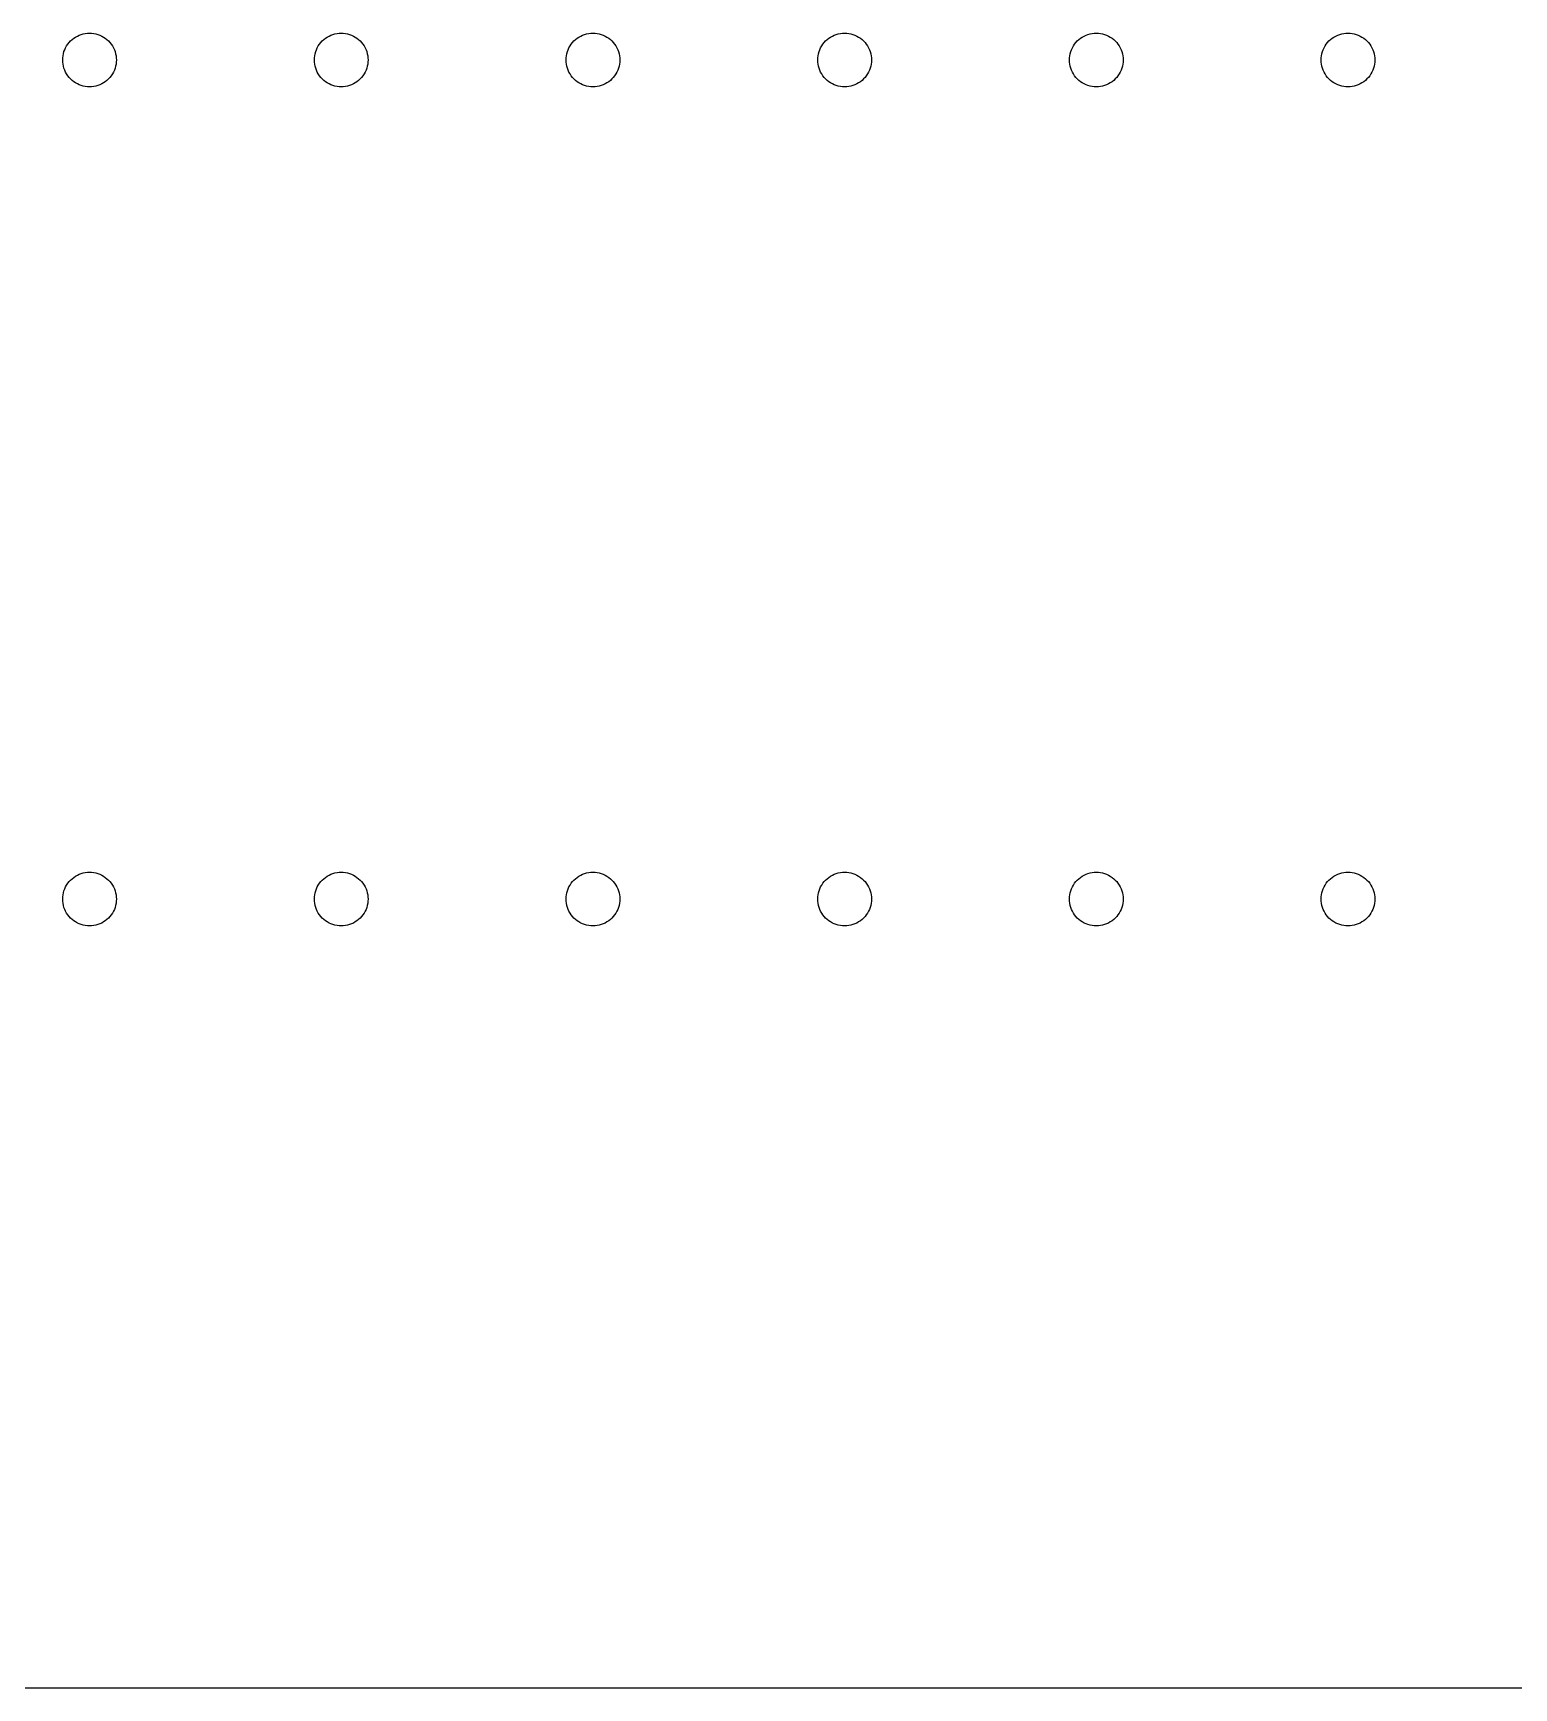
# Model space of a CAD drawing. Extents: x -2 to 337, y 54 to 261.
# Drawn here: x 85.8 to 174.1, y 54.4 to 153 of the extents above; entities that cross this region are included whole.
import ezdxf

# ---------------------------------------------------------------- set-up
doc = ezdxf.new("R2010")
doc.units = 0
doc.layers.get('0').update_dxf_attribs({"linetype": 'CONTINUOUS'})

msp = doc.modelspace()

# ---------------------------------------------------------------- linework, layer by layer
at = {"color": 7}
for p, q in [((88.373991, 152.800834), (88.483592, 152.862234)), ((88.483592, 152.862234), (88.597692, 152.914835)), ((88.597692, 152.914835), (88.715593, 152.958333)), ((88.715593, 152.958333), (88.836492, 152.992434)), ((88.836492, 152.992434), (88.959693, 153.016931)), ((88.959693, 153.016931), (89.084491, 153.03172)), ((89.084491, 153.03172), (89.209993, 153.03663)), ((89.209993, 153.03663), (89.335491, 153.03172)), ((89.335491, 153.03172), (89.460293, 153.016931)), ((89.460293, 153.016931), (89.583491, 152.992434)), ((89.583491, 152.992434), (89.704393, 152.958333)), ((89.704393, 152.958333), (89.822291, 152.914835)), ((89.822291, 152.914835), (89.936393, 152.862234)), ((89.936393, 152.862234), (90.045992, 152.800834)), ((103.373992, 152.800834), (103.483591, 152.862234)), ((103.483591, 152.862234), (103.59769, 152.914835)), ((103.59769, 152.914835), (103.715591, 152.958333)), ((103.715591, 152.958333), (103.83649, 152.992434)), ((103.83649, 152.992434), (103.959691, 153.016931)), ((103.959691, 153.016931), (104.08449, 153.03172)), ((104.08449, 153.03172), (104.209991, 153.03663)), ((104.209991, 153.03663), (104.33549, 153.03172)), ((104.33549, 153.03172), (104.460291, 153.016931)), ((104.460291, 153.016931), (104.58349, 152.992434)), ((104.58349, 152.992434), (104.704391, 152.958333)), ((104.704391, 152.958333), (104.822292, 152.914835)), ((104.822292, 152.914835), (104.936392, 152.862234)), ((104.936392, 152.862234), (105.04599, 152.800834)), ((118.373991, 152.800834), (118.48399, 152.862234)), ((118.48399, 152.862234), (118.59799, 152.914835)), ((118.59799, 152.914835), (118.71599, 152.958333)), ((118.71599, 152.958333), (118.835991, 152.992434)), ((118.835991, 152.992434), (118.959991, 153.016931)), ((118.959991, 153.016931), (119.083991, 153.03172)), ((119.083991, 153.03172), (119.209989, 153.03663)), ((119.209989, 153.03663), (119.33599, 153.03172)), ((119.33599, 153.03172), (119.45999, 153.016931)), ((119.45999, 153.016931), (119.58399, 152.992434)), ((119.58399, 152.992434), (119.703991, 152.958333)), ((119.703991, 152.958333), (119.821991, 152.914835)), ((119.821991, 152.914835), (119.935989, 152.862234)), ((119.935989, 152.862234), (120.045991, 152.800834)), ((133.373989, 152.800834), (133.483988, 152.862234)), ((133.483988, 152.862234), (133.597989, 152.914835)), ((133.597989, 152.914835), (133.715989, 152.958333)), ((133.715989, 152.958333), (133.835989, 152.992434)), ((133.835989, 152.992434), (133.959989, 153.016931)), ((133.959989, 153.016931), (134.083989, 153.03172)), ((134.083989, 153.03172), (134.209988, 153.03663)), ((134.209988, 153.03663), (134.335988, 153.03172)), ((134.335988, 153.03172), (134.459988, 153.016931)), ((134.459988, 153.016931), (134.583988, 152.992434)), ((134.583988, 152.992434), (134.703989, 152.958333)), ((134.703989, 152.958333), (134.821989, 152.914835)), ((134.821989, 152.914835), (134.93599, 152.862234)), ((134.93599, 152.862234), (135.045989, 152.800834)), ((148.373987, 152.800834), (148.483989, 152.862234)), ((148.483989, 152.862234), (148.597987, 152.914835)), ((148.597987, 152.914835), (148.715987, 152.958333)), ((148.715987, 152.958333), (148.835988, 152.992434)), ((148.835988, 152.992434), (148.959988, 153.016931)), ((148.959988, 153.016931), (149.083988, 153.03172)), ((149.083988, 153.03172), (149.209989, 153.03663)), ((149.209989, 153.03663), (149.335987, 153.03172)), ((149.335987, 153.03172), (149.459987, 153.016931)), ((149.459987, 153.016931), (149.583987, 152.992434)), ((149.583987, 152.992434), (149.703988, 152.958333)), ((149.703988, 152.958333), (149.821987, 152.914835)), ((149.821987, 152.914835), (149.935988, 152.862234)), ((149.935988, 152.862234), (150.045987, 152.800834)), ((163.373985, 152.800834), (163.483987, 152.862234)), ((163.483987, 152.862234), (163.597988, 152.914835)), ((163.597988, 152.914835), (163.715988, 152.958333)), ((163.715988, 152.958333), (163.835986, 152.992434)), ((163.835986, 152.992434), (163.959986, 153.016931)), ((163.959986, 153.016931), (164.083986, 153.03172)), ((164.083986, 153.03172), (164.209987, 153.03663)), ((164.209987, 153.03663), (164.335988, 153.03172)), ((164.335988, 153.03172), (164.459988, 153.016931)), ((164.459988, 153.016931), (164.583988, 152.992434)), ((164.583988, 152.992434), (164.703986, 152.958333)), ((164.703986, 152.958333), (164.821986, 152.914835)), ((164.821986, 152.914835), (164.935987, 152.862234)), ((164.935987, 152.862234), (165.045985, 152.800834)), ((87.654192, 151.810135), (87.688293, 151.931033)), ((87.688293, 151.931033), (87.731792, 152.048934)), ((87.731792, 152.048934), (87.784392, 152.163034)), ((87.784392, 152.163034), (87.845793, 152.272635)), ((87.845793, 152.272635), (87.915592, 152.377035)), ((87.915592, 152.377035), (87.993293, 152.475733)), ((87.993293, 152.475733), (88.078592, 152.568034)), ((88.078592, 152.568034), (88.170893, 152.653234)), ((88.170893, 152.653234), (88.269493, 152.731035)), ((88.269493, 152.731035), (88.373991, 152.800834)), ((90.045992, 152.800834), (90.150391, 152.731035)), ((90.150391, 152.731035), (90.249093, 152.653234)), ((90.249093, 152.653234), (90.341391, 152.568034)), ((90.341391, 152.568034), (90.426591, 152.475733)), ((90.426591, 152.475733), (90.504391, 152.377035)), ((90.504391, 152.377035), (90.574193, 152.272635)), ((90.574193, 152.272635), (90.635593, 152.163034)), ((90.635593, 152.163034), (90.688191, 152.048934)), ((90.688191, 152.048934), (90.731693, 151.931033)), ((90.731693, 151.931033), (90.765791, 151.810135)), ((102.65419, 151.810135), (102.688291, 151.931033)), ((102.688291, 151.931033), (102.73179, 152.048934)), ((102.73179, 152.048934), (102.784391, 152.163034)), ((102.784391, 152.163034), (102.845791, 152.272635)), ((102.845791, 152.272635), (102.91559, 152.377035)), ((102.91559, 152.377035), (102.993292, 152.475733)), ((102.993292, 152.475733), (103.07859, 152.568034)), ((103.07859, 152.568034), (103.170891, 152.653234)), ((103.170891, 152.653234), (103.269491, 152.731035)), ((103.269491, 152.731035), (103.373992, 152.800834)), ((105.04599, 152.800834), (105.150392, 152.731035)), ((105.150392, 152.731035), (105.249091, 152.653234)), ((105.249091, 152.653234), (105.341392, 152.568034)), ((105.341392, 152.568034), (105.426592, 152.475733)), ((105.426592, 152.475733), (105.504392, 152.377035)), ((105.504392, 152.377035), (105.574191, 152.272635)), ((105.574191, 152.272635), (105.635592, 152.163034)), ((105.635592, 152.163034), (105.688192, 152.048934)), ((105.688192, 152.048934), (105.731691, 151.931033)), ((105.731691, 151.931033), (105.765792, 151.810135)), ((117.653991, 151.810135), (117.68799, 151.931033)), ((117.68799, 151.931033), (117.731989, 152.048934)), ((117.731989, 152.048934), (117.783991, 152.163034)), ((117.783991, 152.163034), (117.84599, 152.272635)), ((117.84599, 152.272635), (117.915989, 152.377035)), ((117.915989, 152.377035), (117.992991, 152.475733)), ((117.992991, 152.475733), (118.078989, 152.568034)), ((118.078989, 152.568034), (118.170991, 152.653234)), ((118.170991, 152.653234), (118.269989, 152.731035)), ((118.269989, 152.731035), (118.373991, 152.800834)), ((120.045991, 152.800834), (120.14999, 152.731035)), ((120.14999, 152.731035), (120.24899, 152.653234)), ((120.24899, 152.653234), (120.340989, 152.568034)), ((120.340989, 152.568034), (120.426991, 152.475733)), ((120.426991, 152.475733), (120.50399, 152.377035)), ((120.50399, 152.377035), (120.573989, 152.272635)), ((120.573989, 152.272635), (120.63599, 152.163034)), ((120.63599, 152.163034), (120.68799, 152.048934)), ((120.68799, 152.048934), (120.731991, 151.931033)), ((120.731991, 151.931033), (120.765991, 151.810135)), ((132.653989, 151.810135), (132.687989, 151.931033)), ((132.687989, 151.931033), (132.73199, 152.048934)), ((132.73199, 152.048934), (132.783989, 152.163034)), ((132.783989, 152.163034), (132.845988, 152.272635)), ((132.845988, 152.272635), (132.91599, 152.377035)), ((132.91599, 152.377035), (132.992989, 152.475733)), ((132.992989, 152.475733), (133.078988, 152.568034)), ((133.078988, 152.568034), (133.170989, 152.653234)), ((133.170989, 152.653234), (133.26999, 152.731035)), ((133.26999, 152.731035), (133.373989, 152.800834)), ((135.045989, 152.800834), (135.149988, 152.731035)), ((135.149988, 152.731035), (135.248989, 152.653234)), ((135.248989, 152.653234), (135.340987, 152.568034)), ((135.340987, 152.568034), (135.426989, 152.475733)), ((135.426989, 152.475733), (135.503988, 152.377035)), ((135.503988, 152.377035), (135.573987, 152.272635)), ((135.573987, 152.272635), (135.635989, 152.163034)), ((135.635989, 152.163034), (135.687988, 152.048934)), ((135.687988, 152.048934), (135.731989, 151.931033)), ((135.731989, 151.931033), (135.765989, 151.810135)), ((147.653987, 151.810135), (147.687987, 151.931033)), ((147.687987, 151.931033), (147.731988, 152.048934)), ((147.731988, 152.048934), (147.783987, 152.163034)), ((147.783987, 152.163034), (147.845989, 152.272635)), ((147.845989, 152.272635), (147.915988, 152.377035)), ((147.915988, 152.377035), (147.992987, 152.475733)), ((147.992987, 152.475733), (148.078989, 152.568034)), ((148.078989, 152.568034), (148.170987, 152.653234)), ((148.170987, 152.653234), (148.269988, 152.731035)), ((148.269988, 152.731035), (148.373987, 152.800834)), ((150.045987, 152.800834), (150.149989, 152.731035)), ((150.149989, 152.731035), (150.248987, 152.653234)), ((150.248987, 152.653234), (150.340989, 152.568034)), ((150.340989, 152.568034), (150.426987, 152.475733)), ((150.426987, 152.475733), (150.503989, 152.377035)), ((150.503989, 152.377035), (150.573988, 152.272635)), ((150.573988, 152.272635), (150.635987, 152.163034)), ((150.635987, 152.163034), (150.687986, 152.048934)), ((150.687986, 152.048934), (150.731988, 151.931033)), ((150.731988, 151.931033), (150.765987, 151.810135)), ((162.653986, 151.810135), (162.687988, 151.931033)), ((162.687988, 151.931033), (162.731986, 152.048934)), ((162.731986, 152.048934), (162.783986, 152.163034)), ((162.783986, 152.163034), (162.845987, 152.272635)), ((162.845987, 152.272635), (162.915987, 152.377035)), ((162.915987, 152.377035), (162.992985, 152.475733)), ((162.992985, 152.475733), (163.078987, 152.568034)), ((163.078987, 152.568034), (163.170986, 152.653234)), ((163.170986, 152.653234), (163.269986, 152.731035)), ((163.269986, 152.731035), (163.373985, 152.800834)), ((165.045985, 152.800834), (165.149987, 152.731035)), ((165.149987, 152.731035), (165.248988, 152.653234)), ((165.248988, 152.653234), (165.340987, 152.568034)), ((165.340987, 152.568034), (165.426985, 152.475733)), ((165.426985, 152.475733), (165.503987, 152.377035)), ((165.503987, 152.377035), (165.573987, 152.272635)), ((165.573987, 152.272635), (165.635985, 152.163034)), ((165.635985, 152.163034), (165.687987, 152.048934)), ((165.687987, 152.048934), (165.731986, 151.931033)), ((165.731986, 151.931033), (165.765985, 151.810135)), ((87.609996, 151.436634), (87.614907, 151.562135)), ((87.614907, 151.311135), (87.609996, 151.436634)), ((87.614907, 151.562135), (87.629695, 151.686934)), ((87.629695, 151.186334), (87.614907, 151.311135)), ((87.629695, 151.686934), (87.654192, 151.810135)), ((87.654192, 151.063135), (87.629695, 151.186334)), ((87.688293, 150.942234), (87.654192, 151.063135)), ((87.731792, 150.824336), (87.688293, 150.942234)), ((90.731693, 150.942234), (90.688191, 150.824336)), ((90.765791, 151.063135), (90.731693, 150.942234)), ((90.765791, 151.810135), (90.790288, 151.686934)), ((90.790288, 151.186334), (90.765791, 151.063135)), ((90.790288, 151.686934), (90.805076, 151.562135)), ((90.805076, 151.311135), (90.790288, 151.186334)), ((90.805076, 151.562135), (90.809987, 151.436634)), ((90.809987, 151.436634), (90.805076, 151.311135)), ((102.609994, 151.436634), (102.614905, 151.562135)), ((102.614905, 151.311135), (102.609994, 151.436634)), ((102.614905, 151.562135), (102.629693, 151.686934)), ((102.629693, 151.186334), (102.614905, 151.311135)), ((102.629693, 151.686934), (102.65419, 151.810135)), ((102.65419, 151.063135), (102.629693, 151.186334)), ((102.688291, 150.942234), (102.65419, 151.063135)), ((102.73179, 150.824336), (102.688291, 150.942234)), ((105.731691, 150.942234), (105.688192, 150.824336)), ((105.765792, 151.063135), (105.731691, 150.942234)), ((105.765792, 151.810135), (105.790289, 151.686934)), ((105.790289, 151.186334), (105.765792, 151.063135)), ((105.790289, 151.686934), (105.805077, 151.562135)), ((105.805077, 151.311135), (105.790289, 151.186334)), ((105.805077, 151.562135), (105.809988, 151.436634)), ((105.809988, 151.436634), (105.805077, 151.311135)), ((117.609993, 151.436634), (117.614988, 151.562135)), ((117.614988, 151.311135), (117.609993, 151.436634)), ((117.614988, 151.562135), (117.630002, 151.686934)), ((117.630002, 151.186334), (117.614988, 151.311135)), ((117.630002, 151.686934), (117.653991, 151.810135)), ((117.653991, 151.063135), (117.630002, 151.186334)), ((117.68799, 150.942234), (117.653991, 151.063135)), ((117.731989, 150.824336), (117.68799, 150.942234)), ((120.731991, 150.942234), (120.68799, 150.824336)), ((120.765991, 151.063135), (120.731991, 150.942234)), ((120.765991, 151.810135), (120.789979, 151.686934)), ((120.789979, 151.186334), (120.765991, 151.063135)), ((120.789979, 151.686934), (120.804994, 151.562135)), ((120.804994, 151.311135), (120.789979, 151.186334)), ((120.804994, 151.562135), (120.809989, 151.436634)), ((120.809989, 151.436634), (120.804994, 151.311135)), ((132.609991, 151.436634), (132.614986, 151.562135)), ((132.614986, 151.311135), (132.609991, 151.436634)), ((132.614986, 151.562135), (132.63, 151.686934)), ((132.63, 151.186334), (132.614986, 151.311135)), ((132.63, 151.686934), (132.653989, 151.810135)), ((132.653989, 151.063135), (132.63, 151.186334)), ((132.687989, 150.942234), (132.653989, 151.063135)), ((132.73199, 150.824336), (132.687989, 150.942234)), ((135.731989, 150.942234), (135.687988, 150.824336)), ((135.765989, 151.063135), (135.731989, 150.942234)), ((135.765989, 151.810135), (135.789978, 151.686934)), ((135.789978, 151.186334), (135.765989, 151.063135)), ((135.789978, 151.686934), (135.804992, 151.562135)), ((135.804992, 151.311135), (135.789978, 151.186334)), ((135.804992, 151.562135), (135.809987, 151.436634)), ((135.809987, 151.436634), (135.804992, 151.311135)), ((147.609989, 151.436634), (147.614984, 151.562135)), ((147.614984, 151.311135), (147.609989, 151.436634)), ((147.614984, 151.562135), (147.629999, 151.686934)), ((147.629999, 151.186334), (147.614984, 151.311135)), ((147.629999, 151.686934), (147.653987, 151.810135)), ((147.653987, 151.063135), (147.629999, 151.186334)), ((147.687987, 150.942234), (147.653987, 151.063135)), ((147.731988, 150.824336), (147.687987, 150.942234)), ((150.731988, 150.942234), (150.687986, 150.824336)), ((150.765987, 151.063135), (150.731988, 150.942234)), ((150.765987, 151.810135), (150.789976, 151.686934)), ((150.789976, 151.186334), (150.765987, 151.063135)), ((150.789976, 151.686934), (150.80499, 151.562135)), ((150.80499, 151.311135), (150.789976, 151.186334)), ((150.80499, 151.562135), (150.809985, 151.436634)), ((150.809985, 151.436634), (150.80499, 151.311135)), ((162.610015, 151.436634), (162.615011, 151.562135)), ((162.615011, 151.311135), (162.610015, 151.436634)), ((162.615011, 151.562135), (162.629997, 151.686934)), ((162.629997, 151.186334), (162.615011, 151.311135)), ((162.629997, 151.686934), (162.653986, 151.810135)), ((162.653986, 151.063135), (162.629997, 151.186334)), ((162.687988, 150.942234), (162.653986, 151.063135)), ((162.731986, 150.824336), (162.687988, 150.942234)), ((165.731986, 150.942234), (165.687987, 150.824336)), ((165.765985, 151.063135), (165.731986, 150.942234)), ((165.765985, 151.810135), (165.789974, 151.686934)), ((165.789974, 151.186334), (165.765985, 151.063135)), ((165.789974, 151.686934), (165.80496, 151.562135)), ((165.80496, 151.311135), (165.789974, 151.186334)), ((165.80496, 151.562135), (165.809955, 151.436634)), ((165.809955, 151.436634), (165.80496, 151.311135)), ((87.784392, 150.710233), (87.731792, 150.824336)), ((87.845793, 150.600635), (87.784392, 150.710233)), ((87.915592, 150.496134), (87.845793, 150.600635)), ((87.993293, 150.397534), (87.915592, 150.496134)), ((88.078592, 150.305236), (87.993293, 150.397534)), ((88.170893, 150.219934), (88.078592, 150.305236)), ((88.269493, 150.142235), (88.170893, 150.219934)), ((88.373991, 150.072433), (88.269493, 150.142235)), ((88.483592, 150.011033), (88.373991, 150.072433)), ((88.597692, 149.958435), (88.483592, 150.011033)), ((88.715593, 149.914934), (88.597692, 149.958435)), ((88.836492, 149.880836), (88.715593, 149.914934)), ((88.959693, 149.856339), (88.836492, 149.880836)), ((89.583491, 149.880836), (89.460293, 149.856339)), ((89.704393, 149.914934), (89.583491, 149.880836)), ((89.822291, 149.958435), (89.704393, 149.914934)), ((89.936393, 150.011033), (89.822291, 149.958435)), ((90.045992, 150.072433), (89.936393, 150.011033)), ((90.150391, 150.142235), (90.045992, 150.072433)), ((90.249093, 150.219934), (90.150391, 150.142235)), ((90.341391, 150.305236), (90.249093, 150.219934)), ((90.426591, 150.397534), (90.341391, 150.305236)), ((90.504391, 150.496134), (90.426591, 150.397534)), ((90.574193, 150.600635), (90.504391, 150.496134)), ((90.635593, 150.710233), (90.574193, 150.600635)), ((90.688191, 150.824336), (90.635593, 150.710233)), ((102.784391, 150.710233), (102.73179, 150.824336)), ((102.845791, 150.600635), (102.784391, 150.710233)), ((102.91559, 150.496134), (102.845791, 150.600635)), ((102.993292, 150.397534), (102.91559, 150.496134)), ((103.07859, 150.305236), (102.993292, 150.397534)), ((103.170891, 150.219934), (103.07859, 150.305236)), ((103.269491, 150.142235), (103.170891, 150.219934)), ((103.373992, 150.072433), (103.269491, 150.142235)), ((103.483591, 150.011033), (103.373992, 150.072433)), ((103.59769, 149.958435), (103.483591, 150.011033)), ((103.715591, 149.914934), (103.59769, 149.958435)), ((103.83649, 149.880836), (103.715591, 149.914934)), ((103.959691, 149.856339), (103.83649, 149.880836)), ((104.58349, 149.880836), (104.460291, 149.856339)), ((104.704391, 149.914934), (104.58349, 149.880836)), ((104.822292, 149.958435), (104.704391, 149.914934)), ((104.936392, 150.011033), (104.822292, 149.958435)), ((105.04599, 150.072433), (104.936392, 150.011033)), ((105.150392, 150.142235), (105.04599, 150.072433)), ((105.249091, 150.219934), (105.150392, 150.142235)), ((105.341392, 150.305236), (105.249091, 150.219934)), ((105.426592, 150.397534), (105.341392, 150.305236)), ((105.504392, 150.496134), (105.426592, 150.397534)), ((105.574191, 150.600635), (105.504392, 150.496134)), ((105.635592, 150.710233), (105.574191, 150.600635)), ((105.688192, 150.824336), (105.635592, 150.710233)), ((117.783991, 150.710233), (117.731989, 150.824336)), ((117.84599, 150.600635), (117.783991, 150.710233)), ((117.915989, 150.496134), (117.84599, 150.600635)), ((117.992991, 150.397534), (117.915989, 150.496134)), ((118.078989, 150.305236), (117.992991, 150.397534)), ((118.170991, 150.219934), (118.078989, 150.305236)), ((118.269989, 150.142235), (118.170991, 150.219934)), ((118.373991, 150.072433), (118.269989, 150.142235)), ((118.48399, 150.011033), (118.373991, 150.072433)), ((118.59799, 149.958435), (118.48399, 150.011033)), ((118.71599, 149.914934), (118.59799, 149.958435)), ((118.835991, 149.880836), (118.71599, 149.914934)), ((118.959991, 149.856339), (118.835991, 149.880836)), ((119.58399, 149.880836), (119.45999, 149.856339)), ((119.703991, 149.914934), (119.58399, 149.880836)), ((119.821991, 149.958435), (119.703991, 149.914934)), ((119.935989, 150.011033), (119.821991, 149.958435)), ((120.045991, 150.072433), (119.935989, 150.011033)), ((120.14999, 150.142235), (120.045991, 150.072433)), ((120.24899, 150.219934), (120.14999, 150.142235)), ((120.340989, 150.305236), (120.24899, 150.219934)), ((120.426991, 150.397534), (120.340989, 150.305236)), ((120.50399, 150.496134), (120.426991, 150.397534)), ((120.573989, 150.600635), (120.50399, 150.496134)), ((120.63599, 150.710233), (120.573989, 150.600635)), ((120.68799, 150.824336), (120.63599, 150.710233)), ((132.783989, 150.710233), (132.73199, 150.824336)), ((132.845988, 150.600635), (132.783989, 150.710233)), ((132.91599, 150.496134), (132.845988, 150.600635)), ((132.992989, 150.397534), (132.91599, 150.496134)), ((133.078988, 150.305236), (132.992989, 150.397534)), ((133.170989, 150.219934), (133.078988, 150.305236)), ((133.26999, 150.142235), (133.170989, 150.219934)), ((133.373989, 150.072433), (133.26999, 150.142235)), ((133.483988, 150.011033), (133.373989, 150.072433)), ((133.597989, 149.958435), (133.483988, 150.011033)), ((133.715989, 149.914934), (133.597989, 149.958435)), ((133.835989, 149.880836), (133.715989, 149.914934)), ((133.959989, 149.856339), (133.835989, 149.880836)), ((134.583988, 149.880836), (134.459988, 149.856339)), ((134.703989, 149.914934), (134.583988, 149.880836)), ((134.821989, 149.958435), (134.703989, 149.914934)), ((134.93599, 150.011033), (134.821989, 149.958435)), ((135.045989, 150.072433), (134.93599, 150.011033)), ((135.149988, 150.142235), (135.045989, 150.072433)), ((135.248989, 150.219934), (135.149988, 150.142235)), ((135.340987, 150.305236), (135.248989, 150.219934)), ((135.426989, 150.397534), (135.340987, 150.305236)), ((135.503988, 150.496134), (135.426989, 150.397534)), ((135.573987, 150.600635), (135.503988, 150.496134)), ((135.635989, 150.710233), (135.573987, 150.600635)), ((135.687988, 150.824336), (135.635989, 150.710233)), ((147.783987, 150.710233), (147.731988, 150.824336)), ((147.845989, 150.600635), (147.783987, 150.710233)), ((147.915988, 150.496134), (147.845989, 150.600635)), ((147.992987, 150.397534), (147.915988, 150.496134)), ((148.078989, 150.305236), (147.992987, 150.397534)), ((148.170987, 150.219934), (148.078989, 150.305236)), ((148.269988, 150.142235), (148.170987, 150.219934)), ((148.373987, 150.072433), (148.269988, 150.142235)), ((148.483989, 150.011033), (148.373987, 150.072433)), ((148.597987, 149.958435), (148.483989, 150.011033)), ((148.715987, 149.914934), (148.597987, 149.958435)), ((148.835988, 149.880836), (148.715987, 149.914934)), ((148.959988, 149.856339), (148.835988, 149.880836)), ((149.583987, 149.880836), (149.459987, 149.856339)), ((149.703988, 149.914934), (149.583987, 149.880836)), ((149.821987, 149.958435), (149.703988, 149.914934)), ((149.935988, 150.011033), (149.821987, 149.958435)), ((150.045987, 150.072433), (149.935988, 150.011033)), ((150.149989, 150.142235), (150.045987, 150.072433)), ((150.248987, 150.219934), (150.149989, 150.142235)), ((150.340989, 150.305236), (150.248987, 150.219934)), ((150.426987, 150.397534), (150.340989, 150.305236)), ((150.503989, 150.496134), (150.426987, 150.397534)), ((150.573988, 150.600635), (150.503989, 150.496134)), ((150.635987, 150.710233), (150.573988, 150.600635)), ((150.687986, 150.824336), (150.635987, 150.710233)), ((162.783986, 150.710233), (162.731986, 150.824336)), ((162.845987, 150.600635), (162.783986, 150.710233)), ((162.915987, 150.496134), (162.845987, 150.600635)), ((162.992985, 150.397534), (162.915987, 150.496134)), ((163.078987, 150.305236), (162.992985, 150.397534)), ((163.170986, 150.219934), (163.078987, 150.305236)), ((163.269986, 150.142235), (163.170986, 150.219934)), ((163.373985, 150.072433), (163.269986, 150.142235)), ((163.483987, 150.011033), (163.373985, 150.072433)), ((163.597988, 149.958435), (163.483987, 150.011033)), ((163.715988, 149.914934), (163.597988, 149.958435)), ((163.835986, 149.880836), (163.715988, 149.914934)), ((163.959986, 149.856339), (163.835986, 149.880836)), ((164.583988, 149.880836), (164.459988, 149.856339)), ((164.703986, 149.914934), (164.583988, 149.880836)), ((164.821986, 149.958435), (164.703986, 149.914934)), ((164.935987, 150.011033), (164.821986, 149.958435)), ((165.045985, 150.072433), (164.935987, 150.011033)), ((165.149987, 150.142235), (165.045985, 150.072433)), ((165.248988, 150.219934), (165.149987, 150.142235)), ((165.340987, 150.305236), (165.248988, 150.219934)), ((165.426985, 150.397534), (165.340987, 150.305236)), ((165.503987, 150.496134), (165.426985, 150.397534)), ((165.573987, 150.600635), (165.503987, 150.496134)), ((165.635985, 150.710233), (165.573987, 150.600635)), ((165.687987, 150.824336), (165.635985, 150.710233)), ((89.084491, 149.84155), (88.959693, 149.856339)), ((89.209993, 149.83664), (89.084491, 149.84155)), ((89.335491, 149.84155), (89.209993, 149.83664)), ((89.460293, 149.856339), (89.335491, 149.84155)), ((104.08449, 149.84155), (103.959691, 149.856339)), ((104.209991, 149.83664), (104.08449, 149.84155)), ((104.33549, 149.84155), (104.209991, 149.83664)), ((104.460291, 149.856339), (104.33549, 149.84155)), ((119.083991, 149.84155), (118.959991, 149.856339)), ((119.209989, 149.83664), (119.083991, 149.84155)), ((119.33599, 149.84155), (119.209989, 149.83664)), ((119.45999, 149.856339), (119.33599, 149.84155)), ((134.083989, 149.84155), (133.959989, 149.856339)), ((134.209988, 149.83664), (134.083989, 149.84155)), ((134.335988, 149.84155), (134.209988, 149.83664)), ((134.459988, 149.856339), (134.335988, 149.84155)), ((149.083988, 149.84155), (148.959988, 149.856339)), ((149.209989, 149.83664), (149.083988, 149.84155)), ((149.335987, 149.84155), (149.209989, 149.83664)), ((149.459987, 149.856339), (149.335987, 149.84155)), ((164.083986, 149.84155), (163.959986, 149.856339)), ((164.209987, 149.83664), (164.083986, 149.84155)), ((164.335988, 149.84155), (164.209987, 149.83664)), ((164.459988, 149.856339), (164.335988, 149.84155)), ((87.993293, 102.475735), (88.078592, 102.568035)), ((88.078592, 102.568035), (88.170893, 102.653236)), ((88.170893, 102.653236), (88.269493, 102.731036)), ((88.269493, 102.731036), (88.373991, 102.800835)), ((88.373991, 102.800835), (88.483592, 102.862235)), ((88.483592, 102.862235), (88.597692, 102.914836)), ((88.597692, 102.914836), (88.715593, 102.958335)), ((88.715593, 102.958335), (88.836492, 102.992436)), ((88.836492, 102.992436), (88.959693, 103.016932)), ((88.959693, 103.016932), (89.084491, 103.031721)), ((89.084491, 103.031721), (89.209993, 103.036632)), ((89.209993, 103.036632), (89.335491, 103.031721)), ((89.335491, 103.031721), (89.460293, 103.016932)), ((89.460293, 103.016932), (89.583491, 102.992436)), ((89.583491, 102.992436), (89.704393, 102.958335)), ((89.704393, 102.958335), (89.822291, 102.914836)), ((89.822291, 102.914836), (89.936393, 102.862235)), ((89.936393, 102.862235), (90.045992, 102.800835)), ((90.045992, 102.800835), (90.150391, 102.731036)), ((90.150391, 102.731036), (90.249093, 102.653236)), ((90.249093, 102.653236), (90.341391, 102.568035)), ((90.341391, 102.568035), (90.426591, 102.475735)), ((102.993292, 102.475735), (103.07859, 102.568035)), ((103.07859, 102.568035), (103.170891, 102.653236)), ((103.170891, 102.653236), (103.269491, 102.731036)), ((103.269491, 102.731036), (103.373992, 102.800835)), ((103.373992, 102.800835), (103.483591, 102.862235)), ((103.483591, 102.862235), (103.59769, 102.914836)), ((103.59769, 102.914836), (103.715591, 102.958335)), ((103.715591, 102.958335), (103.83649, 102.992436)), ((103.83649, 102.992436), (103.959691, 103.016932)), ((103.959691, 103.016932), (104.08449, 103.031721)), ((104.08449, 103.031721), (104.209991, 103.036632)), ((104.209991, 103.036632), (104.33549, 103.031721)), ((104.33549, 103.031721), (104.460291, 103.016932)), ((104.460291, 103.016932), (104.58349, 102.992436)), ((104.58349, 102.992436), (104.704391, 102.958335)), ((104.704391, 102.958335), (104.822292, 102.914836)), ((104.822292, 102.914836), (104.936392, 102.862235)), ((104.936392, 102.862235), (105.04599, 102.800835)), ((105.04599, 102.800835), (105.150392, 102.731036)), ((105.150392, 102.731036), (105.249091, 102.653236)), ((105.249091, 102.653236), (105.341392, 102.568035)), ((105.341392, 102.568035), (105.426592, 102.475735)), ((117.992991, 102.475735), (118.078989, 102.568035)), ((118.078989, 102.568035), (118.170991, 102.653236)), ((118.170991, 102.653236), (118.269989, 102.731036)), ((118.269989, 102.731036), (118.373991, 102.800835)), ((118.373991, 102.800835), (118.48399, 102.862235)), ((118.48399, 102.862235), (118.59799, 102.914836)), ((118.59799, 102.914836), (118.71599, 102.958335)), ((118.71599, 102.958335), (118.835991, 102.992436)), ((118.835991, 102.992436), (118.959991, 103.016932)), ((118.959991, 103.016932), (119.083991, 103.031721)), ((119.083991, 103.031721), (119.209989, 103.036632)), ((119.209989, 103.036632), (119.33599, 103.031721)), ((119.33599, 103.031721), (119.45999, 103.016932)), ((119.45999, 103.016932), (119.58399, 102.992436)), ((119.58399, 102.992436), (119.703991, 102.958335)), ((119.703991, 102.958335), (119.821991, 102.914836)), ((119.821991, 102.914836), (119.935989, 102.862235)), ((119.935989, 102.862235), (120.045991, 102.800835)), ((120.045991, 102.800835), (120.14999, 102.731036)), ((120.14999, 102.731036), (120.24899, 102.653236)), ((120.24899, 102.653236), (120.340989, 102.568035)), ((120.340989, 102.568035), (120.426991, 102.475735)), ((132.992989, 102.475735), (133.078988, 102.568035)), ((133.078988, 102.568035), (133.170989, 102.653236)), ((133.170989, 102.653236), (133.26999, 102.731036)), ((133.26999, 102.731036), (133.373989, 102.800835)), ((133.373989, 102.800835), (133.483988, 102.862235)), ((133.483988, 102.862235), (133.597989, 102.914836)), ((133.597989, 102.914836), (133.715989, 102.958335)), ((133.715989, 102.958335), (133.835989, 102.992436)), ((133.835989, 102.992436), (133.959989, 103.016932)), ((133.959989, 103.016932), (134.083989, 103.031721)), ((134.083989, 103.031721), (134.209988, 103.036632)), ((134.209988, 103.036632), (134.335988, 103.031721)), ((134.335988, 103.031721), (134.459988, 103.016932)), ((134.459988, 103.016932), (134.583988, 102.992436)), ((134.583988, 102.992436), (134.703989, 102.958335)), ((134.703989, 102.958335), (134.821989, 102.914836)), ((134.821989, 102.914836), (134.93599, 102.862235)), ((134.93599, 102.862235), (135.045989, 102.800835)), ((135.045989, 102.800835), (135.149988, 102.731036)), ((135.149988, 102.731036), (135.248989, 102.653236)), ((135.248989, 102.653236), (135.340987, 102.568035)), ((135.340987, 102.568035), (135.426989, 102.475735)), ((147.992987, 102.475735), (148.078989, 102.568035)), ((148.078989, 102.568035), (148.170987, 102.653236)), ((148.170987, 102.653236), (148.269988, 102.731036)), ((148.269988, 102.731036), (148.373987, 102.800835)), ((148.373987, 102.800835), (148.483989, 102.862235)), ((148.483989, 102.862235), (148.597987, 102.914836)), ((148.597987, 102.914836), (148.715987, 102.958335)), ((148.715987, 102.958335), (148.835988, 102.992436)), ((148.835988, 102.992436), (148.959988, 103.016932)), ((148.959988, 103.016932), (149.083988, 103.031721)), ((149.083988, 103.031721), (149.209989, 103.036632)), ((149.209989, 103.036632), (149.335987, 103.031721)), ((149.335987, 103.031721), (149.459987, 103.016932)), ((149.459987, 103.016932), (149.583987, 102.992436)), ((149.583987, 102.992436), (149.703988, 102.958335)), ((149.703988, 102.958335), (149.821987, 102.914836)), ((149.821987, 102.914836), (149.935988, 102.862235)), ((149.935988, 102.862235), (150.045987, 102.800835)), ((150.045987, 102.800835), (150.149989, 102.731036)), ((150.149989, 102.731036), (150.248987, 102.653236)), ((150.248987, 102.653236), (150.340989, 102.568035)), ((150.340989, 102.568035), (150.426987, 102.475735)), ((162.992985, 102.475735), (163.078987, 102.568035)), ((163.078987, 102.568035), (163.170986, 102.653236)), ((163.170986, 102.653236), (163.269986, 102.731036)), ((163.269986, 102.731036), (163.373985, 102.800835)), ((163.373985, 102.800835), (163.483987, 102.862235)), ((163.483987, 102.862235), (163.597988, 102.914836)), ((163.597988, 102.914836), (163.715988, 102.958335)), ((163.715988, 102.958335), (163.835986, 102.992436)), ((163.835986, 102.992436), (163.959986, 103.016932)), ((163.959986, 103.016932), (164.083986, 103.031721)), ((164.083986, 103.031721), (164.209987, 103.036632)), ((164.209987, 103.036632), (164.335988, 103.031721)), ((164.335988, 103.031721), (164.459988, 103.016932)), ((164.459988, 103.016932), (164.583988, 102.992436)), ((164.583988, 102.992436), (164.703986, 102.958335)), ((164.703986, 102.958335), (164.821986, 102.914836)), ((164.821986, 102.914836), (164.935987, 102.862235)), ((164.935987, 102.862235), (165.045985, 102.800835)), ((165.045985, 102.800835), (165.149987, 102.731036)), ((165.149987, 102.731036), (165.248988, 102.653236)), ((165.248988, 102.653236), (165.340987, 102.568035)), ((165.340987, 102.568035), (165.426985, 102.475735)), ((87.609996, 101.436635), (87.614907, 101.562133)), ((87.614907, 101.562133), (87.629695, 101.686935)), ((87.629695, 101.686935), (87.654192, 101.810133)), ((87.654192, 101.810133), (87.688293, 101.931035)), ((87.688293, 101.931035), (87.731792, 102.048936)), ((87.731792, 102.048936), (87.784392, 102.163035)), ((87.784392, 102.163035), (87.845793, 102.272633)), ((87.845793, 102.272633), (87.915592, 102.377036)), ((87.915592, 102.377036), (87.993293, 102.475735)), ((90.426591, 102.475735), (90.504391, 102.377036)), ((90.504391, 102.377036), (90.574193, 102.272633)), ((90.574193, 102.272633), (90.635593, 102.163035)), ((90.635593, 102.163035), (90.688191, 102.048936)), ((90.688191, 102.048936), (90.731693, 101.931035)), ((90.731693, 101.931035), (90.765791, 101.810133)), ((90.765791, 101.810133), (90.790288, 101.686935)), ((90.790288, 101.686935), (90.805076, 101.562133)), ((90.805076, 101.562133), (90.809987, 101.436635)), ((102.609994, 101.436635), (102.614905, 101.562133)), ((102.614905, 101.562133), (102.629693, 101.686935)), ((102.629693, 101.686935), (102.65419, 101.810133)), ((102.65419, 101.810133), (102.688291, 101.931035)), ((102.688291, 101.931035), (102.73179, 102.048936)), ((102.73179, 102.048936), (102.784391, 102.163035)), ((102.784391, 102.163035), (102.845791, 102.272633)), ((102.845791, 102.272633), (102.91559, 102.377036)), ((102.91559, 102.377036), (102.993292, 102.475735)), ((105.426592, 102.475735), (105.504392, 102.377036)), ((105.504392, 102.377036), (105.574191, 102.272633)), ((105.574191, 102.272633), (105.635592, 102.163035)), ((105.635592, 102.163035), (105.688192, 102.048936)), ((105.688192, 102.048936), (105.731691, 101.931035)), ((105.731691, 101.931035), (105.765792, 101.810133)), ((105.765792, 101.810133), (105.790289, 101.686935)), ((105.790289, 101.686935), (105.805077, 101.562133)), ((105.805077, 101.562133), (105.809988, 101.436635)), ((117.609993, 101.436635), (117.614988, 101.562133)), ((117.614988, 101.562133), (117.630002, 101.686935)), ((117.630002, 101.686935), (117.653991, 101.810133)), ((117.653991, 101.810133), (117.68799, 101.931035)), ((117.68799, 101.931035), (117.731989, 102.048936)), ((117.731989, 102.048936), (117.783991, 102.163035)), ((117.783991, 102.163035), (117.84599, 102.272633)), ((117.84599, 102.272633), (117.915989, 102.377036)), ((117.915989, 102.377036), (117.992991, 102.475735)), ((120.426991, 102.475735), (120.50399, 102.377036)), ((120.50399, 102.377036), (120.573989, 102.272633)), ((120.573989, 102.272633), (120.63599, 102.163035)), ((120.63599, 102.163035), (120.68799, 102.048936)), ((120.68799, 102.048936), (120.731991, 101.931035)), ((120.731991, 101.931035), (120.765991, 101.810133)), ((120.765991, 101.810133), (120.789979, 101.686935)), ((120.789979, 101.686935), (120.804994, 101.562133)), ((120.804994, 101.562133), (120.809989, 101.436635)), ((132.609991, 101.436635), (132.614986, 101.562133)), ((132.614986, 101.562133), (132.63, 101.686935)), ((132.63, 101.686935), (132.653989, 101.810133)), ((132.653989, 101.810133), (132.687989, 101.931035)), ((132.687989, 101.931035), (132.73199, 102.048936)), ((132.73199, 102.048936), (132.783989, 102.163035)), ((132.783989, 102.163035), (132.845988, 102.272633)), ((132.845988, 102.272633), (132.91599, 102.377036)), ((132.91599, 102.377036), (132.992989, 102.475735)), ((135.426989, 102.475735), (135.503988, 102.377036)), ((135.503988, 102.377036), (135.573987, 102.272633)), ((135.573987, 102.272633), (135.635989, 102.163035)), ((135.635989, 102.163035), (135.687988, 102.048936)), ((135.687988, 102.048936), (135.731989, 101.931035)), ((135.731989, 101.931035), (135.765989, 101.810133)), ((135.765989, 101.810133), (135.789978, 101.686935)), ((135.789978, 101.686935), (135.804992, 101.562133)), ((135.804992, 101.562133), (135.809987, 101.436635)), ((147.609989, 101.436635), (147.614984, 101.562133)), ((147.614984, 101.562133), (147.629999, 101.686935)), ((147.629999, 101.686935), (147.653987, 101.810133)), ((147.653987, 101.810133), (147.687987, 101.931035)), ((147.687987, 101.931035), (147.731988, 102.048936)), ((147.731988, 102.048936), (147.783987, 102.163035)), ((147.783987, 102.163035), (147.845989, 102.272633)), ((147.845989, 102.272633), (147.915988, 102.377036)), ((147.915988, 102.377036), (147.992987, 102.475735)), ((150.426987, 102.475735), (150.503989, 102.377036)), ((150.503989, 102.377036), (150.573988, 102.272633)), ((150.573988, 102.272633), (150.635987, 102.163035)), ((150.635987, 102.163035), (150.687986, 102.048936)), ((150.687986, 102.048936), (150.731988, 101.931035)), ((150.731988, 101.931035), (150.765987, 101.810133)), ((150.765987, 101.810133), (150.789976, 101.686935)), ((150.789976, 101.686935), (150.80499, 101.562133)), ((150.80499, 101.562133), (150.809985, 101.436635)), ((162.610015, 101.436635), (162.615011, 101.562133)), ((162.615011, 101.562133), (162.629997, 101.686935)), ((162.629997, 101.686935), (162.653986, 101.810133)), ((162.653986, 101.810133), (162.687988, 101.931035)), ((162.687988, 101.931035), (162.731986, 102.048936)), ((162.731986, 102.048936), (162.783986, 102.163035)), ((162.783986, 102.163035), (162.845987, 102.272633)), ((162.845987, 102.272633), (162.915987, 102.377036)), ((162.915987, 102.377036), (162.992985, 102.475735)), ((165.426985, 102.475735), (165.503987, 102.377036)), ((165.503987, 102.377036), (165.573987, 102.272633)), ((165.573987, 102.272633), (165.635985, 102.163035)), ((165.635985, 102.163035), (165.687987, 102.048936)), ((165.687987, 102.048936), (165.731986, 101.931035)), ((165.731986, 101.931035), (165.765985, 101.810133)), ((165.765985, 101.810133), (165.789974, 101.686935)), ((165.789974, 101.686935), (165.80496, 101.562133)), ((165.80496, 101.562133), (165.809955, 101.436635)), ((87.614907, 101.311133), (87.609996, 101.436635)), ((87.629695, 101.186335), (87.614907, 101.311133)), ((87.654192, 101.063133), (87.629695, 101.186335)), ((87.688293, 100.942235), (87.654192, 101.063133)), ((87.731792, 100.824334), (87.688293, 100.942235)), ((87.784392, 100.710234), (87.731792, 100.824334)), ((87.845793, 100.600633), (87.784392, 100.710234)), ((87.915592, 100.496135), (87.845793, 100.600633)), ((90.574193, 100.600633), (90.504391, 100.496135)), ((90.635593, 100.710234), (90.574193, 100.600633)), ((90.688191, 100.824334), (90.635593, 100.710234)), ((90.731693, 100.942235), (90.688191, 100.824334)), ((90.765791, 101.063133), (90.731693, 100.942235)), ((90.790288, 101.186335), (90.765791, 101.063133)), ((90.805076, 101.311133), (90.790288, 101.186335)), ((90.809987, 101.436635), (90.805076, 101.311133)), ((102.614905, 101.311133), (102.609994, 101.436635)), ((102.629693, 101.186335), (102.614905, 101.311133)), ((102.65419, 101.063133), (102.629693, 101.186335)), ((102.688291, 100.942235), (102.65419, 101.063133)), ((102.73179, 100.824334), (102.688291, 100.942235)), ((102.784391, 100.710234), (102.73179, 100.824334)), ((102.845791, 100.600633), (102.784391, 100.710234)), ((102.91559, 100.496135), (102.845791, 100.600633)), ((105.574191, 100.600633), (105.504392, 100.496135)), ((105.635592, 100.710234), (105.574191, 100.600633)), ((105.688192, 100.824334), (105.635592, 100.710234)), ((105.731691, 100.942235), (105.688192, 100.824334)), ((105.765792, 101.063133), (105.731691, 100.942235)), ((105.790289, 101.186335), (105.765792, 101.063133)), ((105.805077, 101.311133), (105.790289, 101.186335)), ((105.809988, 101.436635), (105.805077, 101.311133)), ((117.614988, 101.311133), (117.609993, 101.436635)), ((117.630002, 101.186335), (117.614988, 101.311133)), ((117.653991, 101.063133), (117.630002, 101.186335)), ((117.68799, 100.942235), (117.653991, 101.063133)), ((117.731989, 100.824334), (117.68799, 100.942235)), ((117.783991, 100.710234), (117.731989, 100.824334)), ((117.84599, 100.600633), (117.783991, 100.710234)), ((117.915989, 100.496135), (117.84599, 100.600633)), ((120.573989, 100.600633), (120.50399, 100.496135)), ((120.63599, 100.710234), (120.573989, 100.600633)), ((120.68799, 100.824334), (120.63599, 100.710234)), ((120.731991, 100.942235), (120.68799, 100.824334)), ((120.765991, 101.063133), (120.731991, 100.942235)), ((120.789979, 101.186335), (120.765991, 101.063133)), ((120.804994, 101.311133), (120.789979, 101.186335)), ((120.809989, 101.436635), (120.804994, 101.311133)), ((132.614986, 101.311133), (132.609991, 101.436635)), ((132.63, 101.186335), (132.614986, 101.311133)), ((132.653989, 101.063133), (132.63, 101.186335)), ((132.687989, 100.942235), (132.653989, 101.063133)), ((132.73199, 100.824334), (132.687989, 100.942235)), ((132.783989, 100.710234), (132.73199, 100.824334)), ((132.845988, 100.600633), (132.783989, 100.710234)), ((132.91599, 100.496135), (132.845988, 100.600633)), ((135.573987, 100.600633), (135.503988, 100.496135)), ((135.635989, 100.710234), (135.573987, 100.600633)), ((135.687988, 100.824334), (135.635989, 100.710234)), ((135.731989, 100.942235), (135.687988, 100.824334)), ((135.765989, 101.063133), (135.731989, 100.942235)), ((135.789978, 101.186335), (135.765989, 101.063133)), ((135.804992, 101.311133), (135.789978, 101.186335)), ((135.809987, 101.436635), (135.804992, 101.311133)), ((147.614984, 101.311133), (147.609989, 101.436635)), ((147.629999, 101.186335), (147.614984, 101.311133)), ((147.653987, 101.063133), (147.629999, 101.186335)), ((147.687987, 100.942235), (147.653987, 101.063133)), ((147.731988, 100.824334), (147.687987, 100.942235)), ((147.783987, 100.710234), (147.731988, 100.824334)), ((147.845989, 100.600633), (147.783987, 100.710234)), ((147.915988, 100.496135), (147.845989, 100.600633)), ((150.573988, 100.600633), (150.503989, 100.496135)), ((150.635987, 100.710234), (150.573988, 100.600633)), ((150.687986, 100.824334), (150.635987, 100.710234)), ((150.731988, 100.942235), (150.687986, 100.824334)), ((150.765987, 101.063133), (150.731988, 100.942235)), ((150.789976, 101.186335), (150.765987, 101.063133)), ((150.80499, 101.311133), (150.789976, 101.186335)), ((150.809985, 101.436635), (150.80499, 101.311133)), ((162.615011, 101.311133), (162.610015, 101.436635)), ((162.629997, 101.186335), (162.615011, 101.311133)), ((162.653986, 101.063133), (162.629997, 101.186335)), ((162.687988, 100.942235), (162.653986, 101.063133)), ((162.731986, 100.824334), (162.687988, 100.942235)), ((162.783986, 100.710234), (162.731986, 100.824334)), ((162.845987, 100.600633), (162.783986, 100.710234)), ((162.915987, 100.496135), (162.845987, 100.600633)), ((165.573987, 100.600633), (165.503987, 100.496135)), ((165.635985, 100.710234), (165.573987, 100.600633)), ((165.687987, 100.824334), (165.635985, 100.710234)), ((165.731986, 100.942235), (165.687987, 100.824334)), ((165.765985, 101.063133), (165.731986, 100.942235)), ((165.789974, 101.186335), (165.765985, 101.063133)), ((165.80496, 101.311133), (165.789974, 101.186335)), ((165.809955, 101.436635), (165.80496, 101.311133)), ((87.993293, 100.397535), (87.915592, 100.496135)), ((88.078592, 100.305234), (87.993293, 100.397535)), ((88.170893, 100.219935), (88.078592, 100.305234)), ((88.269493, 100.142234), (88.170893, 100.219935)), ((88.373991, 100.072435), (88.269493, 100.142234)), ((88.483592, 100.011034), (88.373991, 100.072435)), ((88.597692, 99.958434), (88.483592, 100.011034)), ((88.715593, 99.914935), (88.597692, 99.958434)), ((88.836492, 99.880834), (88.715593, 99.914935)), ((88.959693, 99.856337), (88.836492, 99.880834)), ((89.084491, 99.841549), (88.959693, 99.856337)), ((89.209993, 99.836638), (89.084491, 99.841549)), ((89.335491, 99.841549), (89.209993, 99.836638)), ((89.460293, 99.856337), (89.335491, 99.841549)), ((89.583491, 99.880834), (89.460293, 99.856337)), ((89.704393, 99.914935), (89.583491, 99.880834)), ((89.822291, 99.958434), (89.704393, 99.914935)), ((89.936393, 100.011034), (89.822291, 99.958434)), ((90.045992, 100.072435), (89.936393, 100.011034)), ((90.150391, 100.142234), (90.045992, 100.072435)), ((90.249093, 100.219935), (90.150391, 100.142234)), ((90.341391, 100.305234), (90.249093, 100.219935)), ((90.426591, 100.397535), (90.341391, 100.305234)), ((90.504391, 100.496135), (90.426591, 100.397535)), ((102.993292, 100.397535), (102.91559, 100.496135)), ((103.07859, 100.305234), (102.993292, 100.397535)), ((103.170891, 100.219935), (103.07859, 100.305234)), ((103.269491, 100.142234), (103.170891, 100.219935)), ((103.373992, 100.072435), (103.269491, 100.142234)), ((103.483591, 100.011034), (103.373992, 100.072435)), ((103.59769, 99.958434), (103.483591, 100.011034)), ((103.715591, 99.914935), (103.59769, 99.958434)), ((103.83649, 99.880834), (103.715591, 99.914935)), ((103.959691, 99.856337), (103.83649, 99.880834)), ((104.08449, 99.841549), (103.959691, 99.856337)), ((104.209991, 99.836638), (104.08449, 99.841549)), ((104.33549, 99.841549), (104.209991, 99.836638)), ((104.460291, 99.856337), (104.33549, 99.841549)), ((104.58349, 99.880834), (104.460291, 99.856337)), ((104.704391, 99.914935), (104.58349, 99.880834)), ((104.822292, 99.958434), (104.704391, 99.914935)), ((104.936392, 100.011034), (104.822292, 99.958434)), ((105.04599, 100.072435), (104.936392, 100.011034)), ((105.150392, 100.142234), (105.04599, 100.072435)), ((105.249091, 100.219935), (105.150392, 100.142234)), ((105.341392, 100.305234), (105.249091, 100.219935)), ((105.426592, 100.397535), (105.341392, 100.305234)), ((105.504392, 100.496135), (105.426592, 100.397535)), ((117.992991, 100.397535), (117.915989, 100.496135)), ((118.078989, 100.305234), (117.992991, 100.397535)), ((118.170991, 100.219935), (118.078989, 100.305234)), ((118.269989, 100.142234), (118.170991, 100.219935)), ((118.373991, 100.072435), (118.269989, 100.142234)), ((118.48399, 100.011034), (118.373991, 100.072435)), ((118.59799, 99.958434), (118.48399, 100.011034)), ((118.71599, 99.914935), (118.59799, 99.958434)), ((118.835991, 99.880834), (118.71599, 99.914935)), ((118.959991, 99.856337), (118.835991, 99.880834)), ((119.083991, 99.841549), (118.959991, 99.856337)), ((119.209989, 99.836638), (119.083991, 99.841549)), ((119.33599, 99.841549), (119.209989, 99.836638)), ((119.45999, 99.856337), (119.33599, 99.841549)), ((119.58399, 99.880834), (119.45999, 99.856337)), ((119.703991, 99.914935), (119.58399, 99.880834)), ((119.821991, 99.958434), (119.703991, 99.914935)), ((119.935989, 100.011034), (119.821991, 99.958434)), ((120.045991, 100.072435), (119.935989, 100.011034)), ((120.14999, 100.142234), (120.045991, 100.072435)), ((120.24899, 100.219935), (120.14999, 100.142234)), ((120.340989, 100.305234), (120.24899, 100.219935)), ((120.426991, 100.397535), (120.340989, 100.305234)), ((120.50399, 100.496135), (120.426991, 100.397535)), ((132.992989, 100.397535), (132.91599, 100.496135)), ((133.078988, 100.305234), (132.992989, 100.397535)), ((133.170989, 100.219935), (133.078988, 100.305234)), ((133.26999, 100.142234), (133.170989, 100.219935)), ((133.373989, 100.072435), (133.26999, 100.142234)), ((133.483988, 100.011034), (133.373989, 100.072435)), ((133.597989, 99.958434), (133.483988, 100.011034)), ((133.715989, 99.914935), (133.597989, 99.958434)), ((133.835989, 99.880834), (133.715989, 99.914935)), ((133.959989, 99.856337), (133.835989, 99.880834)), ((134.083989, 99.841549), (133.959989, 99.856337)), ((134.209988, 99.836638), (134.083989, 99.841549)), ((134.335988, 99.841549), (134.209988, 99.836638)), ((134.459988, 99.856337), (134.335988, 99.841549)), ((134.583988, 99.880834), (134.459988, 99.856337)), ((134.703989, 99.914935), (134.583988, 99.880834)), ((134.821989, 99.958434), (134.703989, 99.914935)), ((134.93599, 100.011034), (134.821989, 99.958434)), ((135.045989, 100.072435), (134.93599, 100.011034)), ((135.149988, 100.142234), (135.045989, 100.072435)), ((135.248989, 100.219935), (135.149988, 100.142234)), ((135.340987, 100.305234), (135.248989, 100.219935)), ((135.426989, 100.397535), (135.340987, 100.305234)), ((135.503988, 100.496135), (135.426989, 100.397535)), ((147.992987, 100.397535), (147.915988, 100.496135)), ((148.078989, 100.305234), (147.992987, 100.397535)), ((148.170987, 100.219935), (148.078989, 100.305234)), ((148.269988, 100.142234), (148.170987, 100.219935)), ((148.373987, 100.072435), (148.269988, 100.142234)), ((148.483989, 100.011034), (148.373987, 100.072435)), ((148.597987, 99.958434), (148.483989, 100.011034)), ((148.715987, 99.914935), (148.597987, 99.958434)), ((148.835988, 99.880834), (148.715987, 99.914935)), ((148.959988, 99.856337), (148.835988, 99.880834)), ((149.083988, 99.841549), (148.959988, 99.856337)), ((149.209989, 99.836638), (149.083988, 99.841549)), ((149.335987, 99.841549), (149.209989, 99.836638)), ((149.459987, 99.856337), (149.335987, 99.841549)), ((149.583987, 99.880834), (149.459987, 99.856337)), ((149.703988, 99.914935), (149.583987, 99.880834)), ((149.821987, 99.958434), (149.703988, 99.914935)), ((149.935988, 100.011034), (149.821987, 99.958434)), ((150.045987, 100.072435), (149.935988, 100.011034)), ((150.149989, 100.142234), (150.045987, 100.072435)), ((150.248987, 100.219935), (150.149989, 100.142234)), ((150.340989, 100.305234), (150.248987, 100.219935)), ((150.426987, 100.397535), (150.340989, 100.305234)), ((150.503989, 100.496135), (150.426987, 100.397535)), ((162.992985, 100.397535), (162.915987, 100.496135)), ((163.078987, 100.305234), (162.992985, 100.397535)), ((163.170986, 100.219935), (163.078987, 100.305234)), ((163.269986, 100.142234), (163.170986, 100.219935)), ((163.373985, 100.072435), (163.269986, 100.142234)), ((163.483987, 100.011034), (163.373985, 100.072435)), ((163.597988, 99.958434), (163.483987, 100.011034)), ((163.715988, 99.914935), (163.597988, 99.958434)), ((163.835986, 99.880834), (163.715988, 99.914935)), ((163.959986, 99.856337), (163.835986, 99.880834)), ((164.083986, 99.841549), (163.959986, 99.856337)), ((164.209987, 99.836638), (164.083986, 99.841549)), ((164.335988, 99.841549), (164.209987, 99.836638)), ((164.459988, 99.856337), (164.335988, 99.841549)), ((164.583988, 99.880834), (164.459988, 99.856337)), ((164.703986, 99.914935), (164.583988, 99.880834)), ((164.821986, 99.958434), (164.703986, 99.914935)), ((164.935987, 100.011034), (164.821986, 99.958434)), ((165.045985, 100.072435), (164.935987, 100.011034)), ((165.149987, 100.142234), (165.045985, 100.072435)), ((165.248988, 100.219935), (165.149987, 100.142234)), ((165.340987, 100.305234), (165.248988, 100.219935)), ((165.426985, 100.397535), (165.340987, 100.305234)), ((165.503987, 100.496135), (165.426985, 100.397535)), ((-2.29, 54.436655), (314.283965, 54.436655))]:
    msp.add_line(p, q, dxfattribs=at)

doc.saveas('drawing.dxf')
